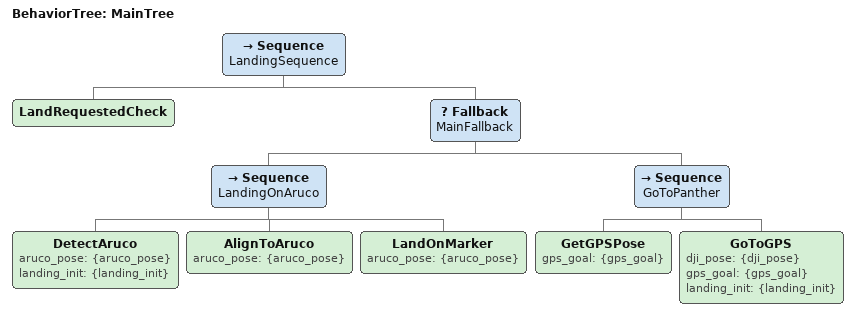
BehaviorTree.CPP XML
<root main_tree_to_execute="MainTree">
  <BehaviorTree ID="MainTree">
    <Sequence name="LandingSequence">
      <LandRequestedCheck/>
      <Fallback name="MainFallback">
        <Sequence name="LandingOnAruco">
          <DetectAruco aruco_pose="{aruco_pose}" landing_init="{landing_init}"/>
          <AlignToAruco aruco_pose="{aruco_pose}" />
          <LandOnMarker aruco_pose="{aruco_pose}"/>
        </Sequence>
        <Sequence name="GoToPanther">
          <GetGPSPose gps_goal="{gps_goal}"/>
          <GoToGPS dji_pose="{dji_pose}" gps_goal="{gps_goal}" landing_init="{landing_init}"/>
        </Sequence>
      </Fallback>
    </Sequence>
  </BehaviorTree>
</root>
